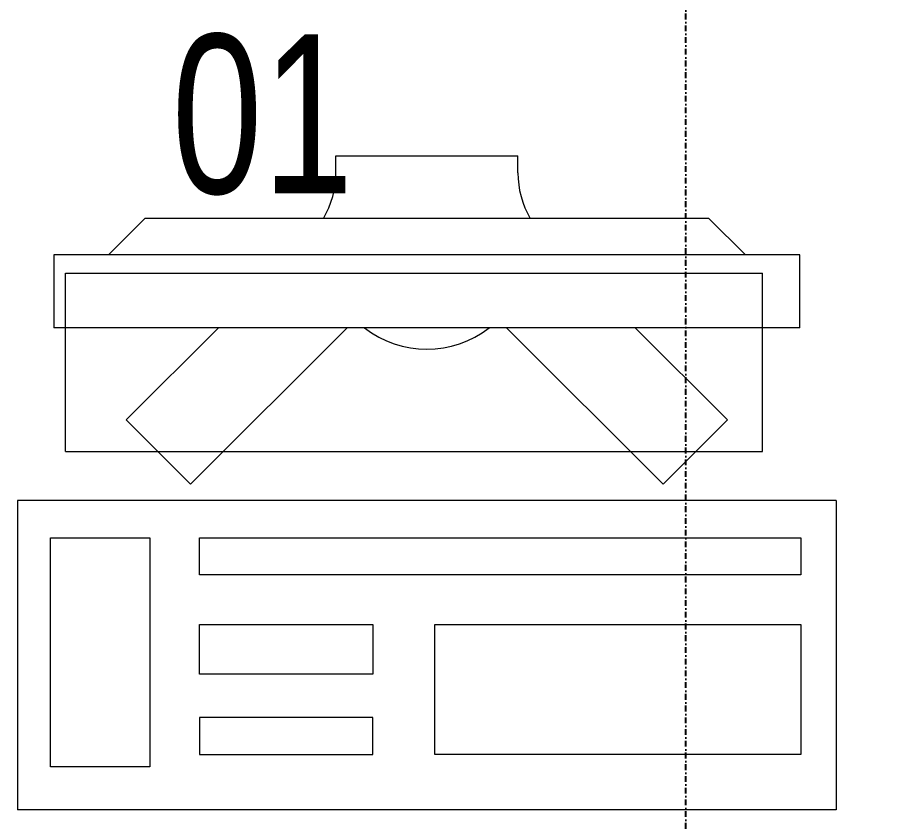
# Model space of a CAD drawing. Header units: inches. Extents: x -12418 to 57169, y -29325 to 19878.
# Drawn here: x 47774.1 to 48253.4, y -6016.6 to -5573.8 of the extents above; entities that cross this region are included whole.
import ezdxf

# ---------------------------------------------------------------- set-up
doc = ezdxf.new("R2010")
doc.units = ezdxf.units.IN
doc.header["$LTSCALE"] = 25
doc.header["$MEASUREMENT"] = 0
doc.linetypes.add('DASHDOT', pattern=[25.4, 12.7, -6.35, 0, -6.35])
for name, color, linetype, lineweight in [('00-Ground Floor$0$72_EGR_EQP_TAG', 142, 'Continuous', 5), ('00-Ground Floor$0$LOADING', 253, 'Continuous', 5), ('E-LITE-CLNG-CNDT', 6, 'DASHDOT', 35), ('T-DATA-CLNG-COND', 51, 'DASHDOT', 25)]:
    doc.layers.add(name, color=color, linetype=linetype, lineweight=lineweight)
doc.styles.add('00-Ground Floor$0$X3G_ENTITY_257CFD', font='swisscl.ttf', dxfattribs={"height": 200})

# ---------------------------------------------------------------- blocks, each defined once
blk = doc.blocks.new('00-Ground Floor$0$ITCWLS1-P')
at = {"layer": '00-Ground Floor$0$LOADING'}
for p, q in [((-0.1699999999364366, 0.4500000000224986), (-0.1699999999982538, 2.177102942368947e-11)), ((-0.1699999999400745, 0.4500000000224986), (5.8179239204037e-11, 0.4500000000006708)), ((5.8179239204037e-11, 0.4500000000006708), (0, -5.684341886080801e-14)), ((-0.265089450882698, 0.4300000000221189, 5.314275900412946e-09), (-0.3050894508817521, 0.4300000000222326, 5.3202569008301e-09)), ((-0.3050894508817521, 0.4300000000222326, 5.3202569008301e-09), (-0.3050894508804873, 0.02000000002220759, 5.343067100739562e-09)), ((-0.265089450882698, 0.4300000000221189, 5.314275900412946e-09), (-0.2650894508814332, 0.0200000000220939, 5.33708610118977e-09)), ((-0.1495693687724042, 0.4304734261704652), (-0.1291389324400143, 0.4304734261667704)), ((-0.1291389324400143, 0.4304734261667704), (-0.1291389324433112, 0.4089273506178301)), ((-0.1969999999456604, 0.4093850739918139), (-0.2949999999728163, 0.409385074006309)), ((-0.2949999999692636, 0.0263850739974032), (-0.2949999999146087, 0.409385074006309)), ((-0.1969999999965069, 0.0263850739865461), (-0.1969999999456604, 0.4093850739918139)), ((-0.3250894508822739, 0.3800000000193791, 5.32572680053689e-09), (-0.3050894508818089, 0.4000000000197019, 5.321744499936498e-09)), ((-0.3250894508822739, 0.3800000000193791, 5.32572680053689e-09), (-0.325089450880796, 0.07000000002517481, 5.343578302063889e-09)), ((-0.3503228691952387, 0.2750000000220325), (-0.3596121910766215, 0.2750000000220325)), ((-0.3596121910766215, 0.1750000000220666), (-0.3596121910766215, 0.2750000000220325)), ((-0.3503228691952245, 0.1750000000220666), (-0.3596121910766215, 0.1750000000220666)), ((-0.325089450880796, 0.07000000002517481, 5.343578302063889e-09), (-0.3050894508804731, 0.05000000002468141, 5.341579500765803e-09)), ((-0.1969999999965069, 0.0263850739865461), (-0.2949999999728163, 0.0263850739974032)), ((-0.3050894508804873, 0.02000000002220759, 5.343067100739562e-09), (-0.2650894508814332, 0.0200000000220939, 5.33708610118977e-09)), ((-0.1699999999982538, 2.177102942368947e-11), (0, -5.684341886080801e-14))]:
    blk.add_line(p, q, dxfattribs=at)
at = {"layer": '00-Ground Floor$0$LOADING', "extrusion": (2.482808999990439e-10, 3.184079999999999e-10, -1)}
for p, q in [((-0.2650894508823001, 0.3395227402161254), (-0.2144258003355617, 0.3901863907624943)), ((-0.1790704612764102, 0.3548310517031723), (-0.2144258003355617, 0.3901863907624943)), ((-0.2650894508822148, 0.2688120620978225), (-0.1790704612764102, 0.3548310517031723))]:
    blk.add_line(p, q, dxfattribs=at)
at = {"layer": '00-Ground Floor$0$LOADING', "extrusion": (2.482808999990439e-10, -3.184080000000002e-10, -1)}
for p, q in [((-0.265089450881959, 0.1811879379461629), (-0.1790704612764387, 0.09516894834109735)), ((-0.2650894508817601, 0.110477259827519), (-0.2144258003355617, 0.05981360928160484)), ((-0.1790704612764387, 0.09516894834109735), (-0.2144258003355617, 0.05981360928160484))]:
    blk.add_line(p, q, dxfattribs=at)
at = {"layer": '00-Ground Floor$0$LOADING'}
for points in [[(-0.1291389324433112, 0.4089273506178301), (-0.1291389324869954, 0.09995759135557591), (-0.1495693688193853, 0.0999575913592139), (-0.1495693687722905, 0.4304734261704652)], [(-0.149568471824324, 0.0999575913592139), (-0.1495690132306038, 0.09995768589050158), (-0.1495695460430682, 0.09995784057798573), (-0.1495700616679869, 0.0999580554217232), (-0.1495705601055022, 0.09995831323413995), (-0.1495710241680115, 0.0999586226091651), (-0.1495714452618131, 0.09995897495298323), (-0.1495718147930063, 0.09995936167166519), (-0.1495721327618185, 0.09995977417167978), (-0.1495724507305738, 0.09996034135917853), (-0.1495726999493172, 0.09996092573419446), (-0.1495728718243754, 0.09996152729667074), (-0.1495729663555494, 0.09996212885920386), (-0.1495729921367399, 0.09996274760925417), (-0.1495729405743305, 0.09996335776543219), (-0.1495728202617954, 0.09996397651542566), (-0.1495726226055183, 0.09996458667166053), (-0.1495723390117689, 0.09996511948423858), (-0.1495720382305308, 0.09996560073420824), (-0.1495716858868263, 0.09996603042168317), (-0.1495713077617609, 0.0999663999529048), (-0.1495708780743144, 0.09996673510914889), (-0.1495703968242879, 0.09996703589047229), (-0.1495698640117951, 0.09996728510918729), (-0.1495692882305946, 0.09996750854668335), (-0.1495686866679762, 0.09996762026548822), (-0.1495680679180111, 0.09996765464046575), (-0.1495674319805573, 0.09996762026548822), (-0.1495667960429898, 0.09996750854668335), (-0.1495661772930532, 0.09996732807798026), (-0.1495655843242218, 0.09996707026550666), (-0.1495650343242687, 0.09996674370296432), (-0.1495645444805405, 0.09996633120294973), (-0.149564123386881, 0.0999659187028783), (-0.1495637624492474, 0.0999654202654483), (-0.1495634530742791, 0.0999648702654099), (-0.1495632124492658, 0.09996427729669222), (-0.1495630319805059, 0.09996365854669875), (-0.1495629288555165, 0.09996303120288985), (-0.1495629030742975, 0.09996240385925148), (-0.1495629632305508, 0.09996180229671836), (-0.149563074949242, 0.09996130385917468), (-0.1495632382304564, 0.09996082260920502), (-0.1495634530742791, 0.09996035854669572), (-0.1495637022930794, 0.0999599116717036), (-0.1495639858868287, 0.0999595077654476), (-0.1495643038555272, 0.09995912964046738), (-0.1495646476055015, 0.09995880307798188), (-0.1495650171368368, 0.09995851089041707), (-0.1495654124492773, 0.09995826167170208), (-0.1495658335431074, 0.09995804682796461), (-0.1495667015118443, 0.09995775464045664), (-0.1495675952618285, 0.09995760854667424), (-0.149568471824324, 0.0999575913592139)], [(-0.1495726226055183, 0.0999608827654015), (-0.1495727429180533, 0.09996131245293327), (-0.1495728374493126, 0.09996174214046505), (-0.1495728976055943, 0.09996217182793998), (-0.1495729147929694, 0.09996260151547176), (-0.1495728976055943, 0.09996303120288985), (-0.1495728374493126, 0.09996346089042163), (-0.1495727343243232, 0.09996389057795341), (-0.1495725882305123, 0.09996432026542834), (-0.1495633327618862, 0.09996436323416447), (-0.1495630921368729, 0.0999635038592146), (-0.1495630061992586, 0.09996263589039245), (-0.1495630233867757, 0.09996220620297436), (-0.1495630921368729, 0.09996176792174083), (-0.1495631866680469, 0.09996132964045046), (-0.1495633327618862, 0.0999608827654015), (-0.1495726226055183, 0.0999608827654015)], [(-0.149568471824324, 0.09995767729668614), (-0.1495701905741953, 0.09995820151544876), (-0.1495701991680107, 0.09995830464049504), (-0.1495701304180557, 0.0999583905779673), (-0.1495702335430167, 0.0999584507342206), (-0.1495703882305577, 0.09995844214046201), (-0.1495705515118289, 0.09995844214046201), (-0.14957066323052, 0.09995851089041707), (-0.1495703452618216, 0.09995850229671532), (-0.1495701819805788, 0.09995851089041707), (-0.1495700444805834, 0.09995857104669881), (-0.1495701304180557, 0.09995873432791313), (-0.1495702679179658, 0.09995883745295941), (-0.149570594480565, 0.09995892339048851), (-0.1495709640117866, 0.09995894917170745), (-0.1495711358868164, 0.09995896635916779), (-0.1495712991679738, 0.09995900073420216), (-0.1495707233867734, 0.09995900073420216), (-0.1495707233867734, 0.09995908667167441), (-0.1495709468243831, 0.09995925854667576), (-0.149571196042956, 0.09995937026548063), (-0.1495717632305684, 0.09995945620295288), (-0.149571660105579, 0.09995949057798725), (-0.1495715397929871, 0.09995948198417182), (-0.1495714280742959, 0.09995949057798725), (-0.1495713335429798, 0.09995953354672338), (-0.1495714366679692, 0.09995988589048466), (-0.1495717460429375, 0.0999599116717036), (-0.1495720726055367, 0.09995992026546219), (-0.1495719608867319, 0.09995996323419831), (-0.1495718319805235, 0.09995996323419831), (-0.149571556980618, 0.09995996323419831), (-0.1495715913555102, 0.09996010073416528), (-0.1495716772929825, 0.09996020385921156), (-0.1495719265118396, 0.09996039292167325), (-0.149572381980505, 0.09996039292167325), (-0.1495723218243938, 0.0999604530779834), (-0.1495722358868079, 0.09996046167162831), (-0.1495720468243178, 0.0999604530779834), (-0.1495720210430136, 0.09996052182793846), (-0.1495720468243178, 0.09996059057795037), (-0.1495720811993806, 0.09996066792166403), (-0.1495720726055367, 0.09996074526543453), (-0.149568574949285, 0.09996074526543453), (-0.1495685491680376, 0.09996069370299665), (-0.1495685835429867, 0.09996064214044509), (-0.1495686007306176, 0.09996058198419178), (-0.1495685491680376, 0.09996051323417987), (-0.1495636249492236, 0.09996051323417987), (-0.149563539011865, 0.09996071948421559), (-0.1495633929179974, 0.09996071948421559), (-0.1495637882304379, 0.09995994604668113), (-0.1495685147930317, 0.09995986010920888), (-0.1495684632305938, 0.0999597569841626), (-0.1495683858867949, 0.09995967964044894), (-0.1495682827618054, 0.09995961089049388), (-0.1495682054180634, 0.09995951635920619), (-0.1495654038554903, 0.09995949057798725), (-0.1495641577617732, 0.09995945620295288), (-0.1495658507305677, 0.0999594304216771), (-0.149565902293034, 0.09995939604669957), (-0.149565902293034, 0.09995932729663082), (-0.149565902293034, 0.099959249952974), (-0.14956593666804, 0.09995916401544491), (-0.1495658077618316, 0.09995906089045548), (-0.1495656616680208, 0.09995900932796076), (-0.1495654983867496, 0.09995899214044357), (-0.1495653351055353, 0.09995899214044357), (-0.1495649827618308, 0.09995902651547794), (-0.1495646476055015, 0.09995900073420216), (-0.149564879636813, 0.0999589405780057), (-0.1495651632304771, 0.0999589405780057), (-0.1495654382304963, 0.0999589405780057), (-0.1495656874492397, 0.09995888042166712), (-0.1495656530742906, 0.09995870854663735), (-0.1495656272930717, 0.09995851089041707), (-0.14956525776185, 0.09995851089041707), (-0.1495653608868395, 0.0999584507342206), (-0.1495654983867496, 0.0999584507342206), (-0.1495656530742906, 0.0999584507342206), (-0.1495657905742007, 0.0999583905779673), (-0.1495658077618316, 0.0999582960466796), (-0.1495657476056351, 0.09995820151544876), (-0.1495660483868733, 0.0999580554217232), (-0.1495663663555717, 0.09995793510921658), (-0.1495670280742445, 0.09995777182797383), (-0.1495676897930025, 0.09995768589050158), (-0.1495683515117889, 0.09995767729668614), (-0.149568471824324, 0.09995767729668614)], [(-0.1495706202617839, 0.09996450073424512), (-0.149570594480565, 0.0999646210466949), (-0.1495705772930478, 0.09996474995296012), (-0.1495723561992861, 0.09996479292175309), (-0.1495706202617839, 0.09996481010921343), (-0.1495705171367661, 0.09996490464044427), (-0.1495704913555471, 0.09996499057797337), (-0.1495705171367661, 0.09996507651544562), (-0.149570637449159, 0.09996507651544562), (-0.1495705601055022, 0.09996517964037821), (-0.1495706116679401, 0.0999652655779073), (-0.1495707233867734, 0.09996527417172274), (-0.1495709897930055, 0.0999652655779073), (-0.1495710585429606, 0.09996517964037821), (-0.1495711530743336, 0.09996511089042315), (-0.1495713593243408, 0.09996495620288215), (-0.1495713679180284, 0.09996503354670949), (-0.1495713249492781, 0.0999650937029628), (-0.1495712819805419, 0.09996515385915927), (-0.1495712733867549, 0.09996523979668837), (-0.1495720726055367, 0.0999652655779073), (-0.1495718921368052, 0.09996529135923993), (-0.1495716944805281, 0.09996529135923993), (-0.1495712991679738, 0.09996529995294168), (-0.1495711702617655, 0.09996548042170161), (-0.1495710499493725, 0.09996570385919767), (-0.1495711874493963, 0.09996575542169239), (-0.1495713679180426, 0.09996575542169239), (-0.1495717632305684, 0.09996575542169239), (-0.1495700444805834, 0.09996603901544177), (-0.1495700788555894, 0.09996596167172811), (-0.1495700874491774, 0.09996584995292324), (-0.1495699929180034, 0.0999658241717043), (-0.1495698640117951, 0.09996584995292324), (-0.149569786668053, 0.09996602182792458), (-0.1495697522929902, 0.09996613354672945), (-0.149569760886834, 0.09996624526542064), (-0.1495712991679738, 0.09996624526542064), (-0.1495698983867442, 0.09996627964045501), (-0.149569760886834, 0.09996642573418058), (-0.1495698124492719, 0.09996655464044579), (-0.1495698382305761, 0.09996662339040085), (-0.1495698382305761, 0.0999667093278731), (-0.1495707233867734, 0.09996673510914889), (-0.1495704655742429, 0.09996678667170045), (-0.1495701905741669, 0.09996678667170045), (-0.1495696147929948, 0.0999667952654022), (-0.1495695546368268, 0.09996688120287445), (-0.1495696147929948, 0.09996699292167932), (-0.1495697093242541, 0.09996701870301195), (-0.1495698382305761, 0.09996701870301195), (-0.149569760886834, 0.09996725073420976), (-0.1495687038556071, 0.09996750854668335), (-0.1495681624492136, 0.09996757729669525), (-0.149567612449232, 0.0999675687029935), (-0.1495674663555917, 0.09996748276546441), (-0.1495672944805335, 0.09996745698418863), (-0.149567122605589, 0.0999674226092111), (-0.1495670022929971, 0.09996728510918729), (-0.1495661429180473, 0.09996722495299082), (-0.1495669765117782, 0.09996716479668066), (-0.1495668046368337, 0.09996699292167932), (-0.1495666069805566, 0.09996687260922954), (-0.1495663921368475, 0.09996680385921763), (-0.149566160105536, 0.09996676948421168), (-0.149565197605483, 0.09996673510914889), (-0.1495662632305255, 0.09996673510914889), (-0.1495662202617893, 0.0999666147966991), (-0.1495662890117444, 0.09996658901542332), (-0.1495663319805942, 0.09996653745287176), (-0.1495664265117966, 0.09996642573418058), (-0.1495666069805566, 0.0999664687029167), (-0.149566658542966, 0.0999666147966991), (-0.1495667960429898, 0.09996673510914889), (-0.1495668905743059, 0.09996667495295242), (-0.149566864793087, 0.09996656323420439), (-0.1495668046368337, 0.09996646010921495), (-0.1495667015118158, 0.09996637417171428), (-0.1495665726056075, 0.0999663054217308), (-0.1495651374492581, 0.09996627964045501), (-0.1495646476055015, 0.09996627964045501), (-0.1495664007305493, 0.09996609917169508), (-0.1495664265117966, 0.09996602182792458), (-0.1495663749492167, 0.09996591010923339), (-0.1495662632305255, 0.0999658155779457), (-0.1495641577617732, 0.09996575542169239), (-0.1495661772930532, 0.09996575542169239), (-0.1495662804180711, 0.09996559214044964), (-0.1495663835430605, 0.09996560932790999), (-0.1495665124492405, 0.09996565229670296), (-0.1495665124492405, 0.09996572964041661), (-0.1495668046368337, 0.09996575542169239), (-0.149567122605589, 0.09996575542169239), (-0.1495671999492743, 0.09996568667173733), (-0.1495672858868602, 0.09996553198419633), (-0.1495671999492743, 0.09996536010919499), (-0.1495638483868191, 0.09996529995294168), (-0.1495664007305493, 0.09996522260922802), (-0.1495662632305255, 0.09996507651544562), (-0.1495663233868072, 0.0999648702654099), (-0.149563539011865, 0.09996481010921343), (-0.1495662804180711, 0.09996473276538609), (-0.1495663491680119, 0.0999646296404535), (-0.1495663663555433, 0.09996450073424512), (-0.1495665468242748, 0.09996450073424512), (-0.1495665897930252, 0.09996461245293631), (-0.1495666327617755, 0.09996474995296012), (-0.149566959324261, 0.0999647757342359), (-0.1495673202617525, 0.09996479292175309), (-0.1495673460429714, 0.09996450073424512), (-0.1495706202617839, 0.09996450073424512)], [(-0.1495707835429982, 0.09996536010919499), (-0.1495707749492112, 0.09996538589047077), (-0.1495707663556232, 0.09996540307793111), (-0.1495707147930432, 0.0999654288592069), (-0.14957066323052, 0.09996544604672408), (-0.1495706202617839, 0.09996547182794302), (-0.149570594480565, 0.09996544604672408), (-0.1495705772930478, 0.0999654202654483), (-0.1495705858867211, 0.09996538589047077), (-0.1495706030742383, 0.09996536010919499), (-0.1495706288555709, 0.09996534292173465), (-0.1495706546367899, 0.09996533432791921), (-0.1495706890118242, 0.09996533432791921), (-0.1495707233867734, 0.09996536010919499), (-0.1495707835429982, 0.09996536010919499)], [(-0.149570439793024, 0.09996536010919499), (-0.1495704054179754, 0.09996553198419633), (-0.1495703796367707, 0.09996562651542718), (-0.1495703280741907, 0.09996570385919767), (-0.1495700444805834, 0.09996570385919767), (-0.1495700444805834, 0.09996550620292055), (-0.1495701476055444, 0.09996551479673599), (-0.1495702249492297, 0.09996544604672408), (-0.1495703108868156, 0.09996536870295358), (-0.149570439793024, 0.09996536010919499)], [(-0.1495698983867442, 0.0999648702654099), (-0.1495698811991986, 0.09996500776543371), (-0.1495698038555702, 0.09996516245291787), (-0.1495696749492481, 0.09996521401541258), (-0.1495695202618208, 0.09996521401541258), (-0.1495691851056336, 0.09996522260922802), (-0.149569477292971, 0.09996498198421477), (-0.1495696577618162, 0.09996488745292709), (-0.1495698640117951, 0.0999648702654099), (-0.1495698983867442, 0.0999648702654099)], [(-0.1495697179179842, 0.09996536010919499), (-0.1495696663555179, 0.09996549760919038), (-0.1495695804180457, 0.09996565229670296), (-0.1495693397930324, 0.09996569526543908), (-0.149569090574218, 0.09996569526543908), (-0.149568574949285, 0.09996570385919767), (-0.1495685577617678, 0.09996560932790999), (-0.1495686007306176, 0.09996551479673599), (-0.1495687554180449, 0.09996536010919499), (-0.1495697179179842, 0.09996536010919499)], [(-0.1495692108868525, 0.09996633120294973), (-0.1495691851056336, 0.09996637417171428), (-0.1495691163555364, 0.09996638276544445), (-0.1495690476055813, 0.0999663999529048), (-0.1495690046367315, 0.0999664687029167), (-0.1495691507305992, 0.09996651167165282), (-0.1495692968241826, 0.09996648589040547), (-0.1495694429180219, 0.09996645151545636), (-0.1495696147929948, 0.09996645151545636), (-0.1495696405741853, 0.0999666147966991), (-0.1495694686992408, 0.09996665776543523), (-0.1495692710429637, 0.09996664057791804), (-0.1495688585430059, 0.0999666147966991), (-0.1495687983867811, 0.09996651167165282), (-0.149568574949285, 0.09996647729673214), (-0.1495684460430766, 0.09996645151545636), (-0.1495683257305416, 0.09996636557792726), (-0.1495692108868525, 0.09996633120294973)], [(-0.1495694171368029, 0.09996586714044042), (-0.1495693226055437, 0.09996597885921688), (-0.1495692280742276, 0.09996618510922417), (-0.1495684288555594, 0.09996618510922417), (-0.1495684116680138, 0.09996605620295895), (-0.1495684890118127, 0.09996590151541795), (-0.1495683429179735, 0.09996587573419902), (-0.1495684116680138, 0.09996585854673867), (-0.1495689186992593, 0.09996584995292324), (-0.1495694171368029, 0.09996586714044042)], [(-0.1495687554180449, 0.0999648702654099), (-0.1495686952617632, 0.09996507651544562), (-0.1495685405742506, 0.0999650937029628), (-0.1495683686992777, 0.0999651022967214), (-0.1495683515117605, 0.09996489604674252), (-0.1495685405742506, 0.0999648702654099), (-0.1495687554180449, 0.0999648702654099)], [(-0.1495685147930317, 0.09996000620299128), (-0.1495684890118127, 0.09996034995293712), (-0.1495637624492474, 0.09996037573415606), (-0.1495637624492474, 0.09996028979662697), (-0.1495637968242818, 0.09996019526545297), (-0.1495638741680239, 0.09996000620299128), (-0.1495685147930317, 0.09996000620299128)], [(-0.1495676897929741, 0.09995922417169822), (-0.1495678530742452, 0.0999592757341361), (-0.1495679476056182, 0.09995930151541188), (-0.1495680421367922, 0.09995934448420485), (-0.14956777573056, 0.09995939604669957), (-0.1495674749491798, 0.09995939604669957), (-0.1495668561992431, 0.09995939604669957), (-0.1495669163556101, 0.09995931010917047), (-0.1495670968242564, 0.09995926714049119), (-0.1495672858868602, 0.09995925854667576), (-0.1495674921368106, 0.09995925854667576), (-0.1495676897929741, 0.09995922417169822)], [(-0.149567612449232, 0.09996609917169508), (-0.149567715574193, 0.09996618510922417), (-0.1495676811993008, 0.09996618510922417), (-0.1495676296368629, 0.09996618510922417), (-0.1495676038556155, 0.09996618510922417), (-0.1495675780742829, 0.09996616792170698), (-0.1495675694806096, 0.09996614214037436), (-0.1495675694806096, 0.09996609917169508), (-0.149567612449232, 0.09996609917169508)], [(-0.1495673460429714, 0.0999648702654099), (-0.1495672515117974, 0.09996500776543371), (-0.1495671827618423, 0.09996517964037821), (-0.1495669765117782, 0.09996520542171083), (-0.1495667530742537, 0.09996522260922802), (-0.1495667530742537, 0.0999648702654099), (-0.1495673202617525, 0.0999648702654099), (-0.1495673460429714, 0.0999648702654099)]]:
    blk.add_lwpolyline(points, dxfattribs=at)
for points in [[(-0.1018984156073657, 0.4304734261639851), (-0.03039169360621941, 0.430473426156766), (-0.03039169363538008, 0.2294380549173525), (-0.1018984156364695, 0.2294380549245716)], [(-0.1018984156401075, 0.1953641349062991), (-0.07465770397172378, 0.195364134902718), (-0.07465770398562199, 0.09995759134710624), (-0.1018984156540057, 0.09995759135063054)], [(-0.0303916936390749, 0.19536413489908), (-0.05082212997157853, 0.19536413489908), (-0.05082212998445357, 0.09995759134392301), (-0.03039169365186467, 0.09995759134386617)], [(-0.149569440002665, 0.09996346430301628), (-0.149569438420798, 0.0999634824943314), (-0.1495694336751683, 0.09996349989472719), (-0.1495694257660034, 0.09996351650414681), (-0.1495694146930191, 0.09996353074080844), (-0.1495694012472768, 0.0999635433956314), (-0.1495693854287623, 0.09996355288672021), (-0.1495693688193569, 0.09996355921407485), (-0.1495693506279565, 0.09996356633240566), (-0.1495693340185653, 0.09996357582355131), (-0.1495693197819037, 0.09996358847837428), (-0.1495693079179858, 0.09996360350595523), (-0.1495692984269681, 0.0999636201154317), (-0.1495692920994713, 0.09996363830668997), (-0.149569288935794, 0.09996365728892442), (-0.1495692897267418, 0.09996367627110203), (-0.1495692936813384, 0.09996369525333648), (-0.1495693007996977, 0.09996371265373227), (-0.1495693102908433, 0.09996372926309505), (-0.1495693229455526, 0.09996374349981352), (-0.1495693379732472, 0.099963755363774), (-0.1495693553736004, 0.09996376406388663), (-0.1495693735648445, 0.09996377039135496), (-0.1495693925470505, 0.09996377276411295), (-0.1495698908304064, 0.09996377276411295), (-0.1495699074398544, 0.09996377197319362), (-0.1495699232583547, 0.09996376801859697), (-0.1495699382859073, 0.09996376090026615), (-0.149569951731678, 0.09996375219998299), (-0.1495699643864725, 0.09996374112705553), (-0.1495699738776466, 0.09996372768131323), (-0.1495699817868399, 0.09996371265373227), (-0.1495699865323559, 0.09996369683517514), (-0.1495699881143082, 0.09996368022575552), (-0.1495699873233605, 0.09996366361633591), (-0.1495699841595695, 0.09996364779777878), (-0.1495699778322432, 0.09996363277019782), (-0.1495699691320169, 0.09996361853353619), (-0.1495699580590042, 0.0999636066696894), (-0.1495699446132903, 0.09996359638762442), (-0.1495699303766287, 0.09996358847837428), (-0.1495699145581284, 0.09996358294188212), (-0.1495698916213541, 0.09996357661449906), (-0.1495698702663049, 0.09996356791430117), (-0.1495698497022602, 0.09996355525953504), (-0.1495698315108029, 0.09996354102287341), (-0.1495698149013549, 0.09996352441334011), (-0.1495698006646933, 0.0999635054311625), (-0.1495697895917374, 0.09996348486708939), (-0.1495697808916105, 0.0999634635121538), (-0.149569774564128, 0.099963440575209), (-0.1495697721913842, 0.09996341684745857), (-0.1495697247358692, 0.09996244400861087), (-0.1495697207812725, 0.09996237915277106), (-0.1495697191994338, 0.09996231350589824), (-0.1495697207812725, 0.09996224865000158), (-0.1495697247358692, 0.09996218300307191), (-0.1495697286904658, 0.09996214029314388), (-0.1495697365998012, 0.09996209837402148), (-0.1495697468817525, 0.09996205645495593), (-0.1495697595365755, 0.09996201532686655), (-0.1495697753550758, 0.09996197498963966), (-0.1495697935464193, 0.09996193623425143), (-0.1495698149013549, 0.09996189826989621), (-0.1495698378383565, 0.09996186188720912), (-0.1495698639389218, 0.09996182787745056), (-0.1495698916213541, 0.09996179465849764), (-0.149569922467407, 0.09996176381247324), (-0.1495699541044075, 0.09996173533914998), (-0.1495699881143082, 0.09996170923858472), (-0.1495700237059054, 0.09996168471985811), (-0.1495700616703459, 0.09996166336486567), (-0.1495700996347296, 0.09996164438268806), (-0.149570139971928, 0.0999616277732116), (-0.1495701803091549, 0.09996161353654998), (-0.1495702222282205, 0.09996160246362251), (-0.1495702641473144, 0.09996159455437237), (-0.1495703076481902, 0.09996158901788021), (-0.1495703503582035, 0.09996158664506538), (-0.1495703930681884, 0.09996158664506538), (-0.1495704365690642, 0.09996159059966203), (-0.1495704856066595, 0.09996159850896902), (-0.1495705338530797, 0.09996160958195333), (-0.1495705813086943, 0.09996162381861495), (-0.1495706279732474, 0.0999616412189539), (-0.1495706738469096, 0.09996166178302701), (-0.1495707062748295, 0.09996167839244663), (-0.1495707363301335, 0.09996169816560041), (-0.1495707655943477, 0.09996172031156902), (-0.1495707924858323, 0.09996174483023879), (-0.1495708162135543, 0.09996177172172338), (-0.1495708383594945, 0.09996180098596597), (-0.1495708573416721, 0.09996183183204721), (-0.1495708739510917, 0.09996186505094329), (-0.149570887396834, 0.09996189906081554), (-0.1495709063791537, 0.0999619599620587), (-0.1495709229885449, 0.09996202165427803), (-0.1495709364343156, 0.09996208492833603), (-0.1495709475072715, 0.09996214820233718), (-0.1495709554164932, 0.09996221147645201), (-0.1495709609529285, 0.09996227554148618), (-0.1495709625348809, 0.0999623396064635), (-0.1495709617439331, 0.09996240367144082), (-0.1495709585801421, 0.09996246773641815), (-0.149570887396834, 0.099963440575209), (-0.149570882651318, 0.09996346034836279), (-0.1495708755329304, 0.09996347853967791), (-0.1495708660418984, 0.09996349594001686), (-0.1495708541779948, 0.09996351175857399), (-0.1495708399413331, 0.09996352599523561), (-0.1495708241228328, 0.09996353785911083), (-0.1495708067224939, 0.09996354814120423), (-0.149570787740231, 0.09996355525953504), (-0.1495707687580534, 0.09996355921407485), (-0.1495707521486338, 0.09996356712338184), (-0.1495707379119438, 0.09996357661449906), (-0.1495707244662299, 0.09996358847837428), (-0.1495707141841507, 0.0999636027150359), (-0.1495707054839244, 0.09996361774261686), (-0.1495706991565555, 0.09996363435209332), (-0.1495706959929066, 0.09996365175243227), (-0.1495706959929066, 0.09996366994374739), (-0.1495706983656362, 0.09996368734408634), (-0.1495707031111806, 0.09996370395350596), (-0.1495707110204592, 0.09996371977206309), (-0.1495707213025241, 0.09996373400872471), (-0.1495707339572334, 0.09996374666349084), (-0.149570748193895, 0.09996375694555582), (-0.149570764012509, 0.09996376564578213), (-0.1495707806219571, 0.09996377039135496), (-0.1495707980222676, 0.09996377355503228), (-0.1495708162135543, 0.09996377276411295), (-0.1495715517745566, 0.09996377276411295), (-0.1495715707568195, 0.09996377039135496), (-0.1495715889481062, 0.0999637648548628), (-0.1495716055574974, 0.09996375694555582), (-0.1495716213760119, 0.09996374587262835), (-0.1495716348217684, 0.09996373321780538), (-0.1495716466856436, 0.09996371819016758), (-0.1495716553858699, 0.09996370158074797), (-0.149571661713253, 0.09996368338948969), (-0.1495716648769303, 0.09996366440725524), (-0.1495716656678212, 0.09996364542502079), (-0.1495716632950916, 0.09996362644278634), (-0.1495716577586563, 0.09996360825152806), (-0.14957164905843, 0.09996359164210844), (-0.149571638776365, 0.09996357582355131), (-0.149571625330708, 0.09996356237786586), (-0.1495716103030418, 0.09996355051396222), (-0.1495715929027028, 0.0999635418137359), (-0.1495715755023355, 0.09996353548638126), (-0.1495715588929443, 0.09996352757707427), (-0.149571543074444, 0.0999635172950093), (-0.149571530419621, 0.09996350384932384), (-0.1495715193466083, 0.09996348882168604), (-0.149571510646382, 0.09996347221232327), (-0.1495715059008944, 0.09996345402100815), (-0.149571503528108, 0.09996343582963618), (-0.1495715043190557, 0.09996341684745857), (-0.1495715517745566, 0.09996244400861087), (-0.1495715573111056, 0.0999623759890369), (-0.1495715588929443, 0.0999623071785436), (-0.1495715581019965, 0.09996223836799345), (-0.1495715533563668, 0.09996216955738646), (-0.1495715462380929, 0.09996210074683631), (-0.1495715351651086, 0.09996203272726234), (-0.1495715209284469, 0.09996196549855085), (-0.1495715043190557, 0.09996189906081554), (-0.1495714892914464, 0.09996185555985448), (-0.1495714718911074, 0.09996181364078893), (-0.1495714521178968, 0.09996177330356204), (-0.1495714291811225, 0.09996173375725448), (-0.149571403871505, 0.09996169658376175), (-0.1495713761890727, 0.09996166020118835), (-0.1495713461339108, 0.09996162698229227), (-0.1495713137059056, 0.09996159455437237), (-0.1495712796961186, 0.0999615652900161), (-0.1495712433135168, 0.09996153760761217), (-0.1495712053491332, 0.09996151308888557), (-0.1495711658028256, 0.09996149094303064), (-0.1495711246747078, 0.09996147196079619), (-0.1495710503275802, 0.09996144190557743), (-0.1495709759805948, 0.09996141580506901), (-0.1495708992607661, 0.09996139286818106), (-0.1495708225409942, 0.09996137309508413), (-0.1495707450302177, 0.099961357276527), (-0.1495706667286356, 0.09996134383084154), (-0.1495705876360205, 0.09996133433975274), (-0.1495705085434054, 0.09996132801234126), (-0.1495704294508187, 0.09996132484866393), (-0.1495703495672558, 0.09996132563952642), (-0.1495702704747828, 0.09996132959417992), (-0.1495702103643168, 0.09996133750343006), (-0.1495701510449408, 0.09996134857641437), (-0.1495700925164556, 0.099961362813076), (-0.1495700347788613, 0.09996138021341494), (-0.1495699778322432, 0.09996139998651188), (-0.1495699216765161, 0.09996142213248049), (-0.1495698671025991, 0.09996144823304576), (-0.1495698196469846, 0.09996147116987686), (-0.1495697737732371, 0.09996149806136145), (-0.1495697294814136, 0.09996152732560404), (-0.1495696875623196, 0.09996155975358079), (-0.1495696480160404, 0.09996159455437237), (-0.1495696100516568, 0.0999616317278651), (-0.1495695752508652, 0.09996167206509199), (-0.1495695428229453, 0.0999617139841007), (-0.1495695135587312, 0.09996175748506175), (-0.1495694874581659, 0.09996180414964329), (-0.1495694621484915, 0.09996185476887831), (-0.1495694407935559, 0.09996190697006568), (-0.1495694210203453, 0.0999619599620587), (-0.149569405201845, 0.09996201374497105), (-0.1495693917561027, 0.09996206831891641), (-0.1495693806832321, 0.09996212447464359), (-0.1495693735648445, 0.0999621798393946), (-0.1495693688193569, 0.09996223678615479), (-0.1495693672375182, 0.09996229294188197), (-0.1495693688193569, 0.0999623490975523)], [(-0.1495665689417365, 0.099963440575209), (-0.1495665673598978, 0.09996345876658097), (-0.1495665626143534, 0.09996347616691992), (-0.1495665547050749, 0.09996349277639638), (-0.1495665436321758, 0.099963507013058), (-0.1495665301864619, 0.09996351966782413), (-0.149566514367848, 0.09996352915896978), (-0.1495664977583999, 0.09996353548638126), (-0.1495664795671416, 0.0999635418137359), (-0.1495664621668027, 0.09996355051396222), (-0.1495664463483024, 0.09996356158688968), (-0.1495664329025885, 0.09996357503263198), (-0.1495664218295758, 0.09996359085113227), (-0.1495664131293495, 0.09996360825152806), (-0.1495664068020233, 0.09996362644278634), (-0.1495664044292653, 0.09996364542502079), (-0.1495664044292653, 0.09996366519811772), (-0.1495664083838619, 0.09996368418040902), (-0.1495664147111881, 0.0999637023716673), (-0.1495664242023622, 0.09996371898114376), (-0.1495664360662374, 0.09996373400872471), (-0.1495664503028991, 0.09996374745446701), (-0.1495664661213993, 0.09996375773653199), (-0.1495664835217383, 0.09996376564578213), (-0.1495665025040296, 0.09996377118221744), (-0.1495665214862356, 0.09996377276411295), (-0.1495672333194022, 0.09996377276411295), (-0.149567249928964, 0.09996377197319362), (-0.1495672657474643, 0.09996376801859697), (-0.1495672807750168, 0.09996376090026615), (-0.1495672942207875, 0.09996375219998299), (-0.1495673068756105, 0.09996374112705553), (-0.149567316366614, 0.09996372768131323), (-0.1495673242759494, 0.09996371265373227), (-0.149567329021437, 0.09996369683517514), (-0.1495673306032756, 0.09996368022575552), (-0.1495673298123847, 0.09996366361633591), (-0.149567326648679, 0.09996364779777878), (-0.1495673203213528, 0.09996363277019782), (-0.1495673116211265, 0.09996361853353619), (-0.1495673005481137, 0.0999636066696894), (-0.1495672871023999, 0.09996359638762442), (-0.1495672728657382, 0.09996358847837428), (-0.1495672570472379, 0.09996358294188212), (-0.149567239646899, 0.09996357819636614), (-0.149567223037451, 0.09996357028705916), (-0.1495672080098984, 0.09996356000505102), (-0.1495671945641277, 0.09996354735022805), (-0.1495671827002525, 0.09996353311356643), (-0.1495671740000262, 0.0999635172950093), (-0.1495671668817522, 0.09996350068564652), (-0.1495671629270134, 0.0999634824943314), (-0.1495671621361225, 0.09996346430301628), (-0.1495671621361225, 0.09996282365312936), (-0.1495682061582784, 0.09996282365312936), (-0.1495682061582784, 0.09996346430301628), (-0.1495682045764397, 0.0999634824943314), (-0.1495682014127624, 0.09996350068564652), (-0.1495681942943747, 0.09996351808598547), (-0.1495681855942479, 0.09996353390448576), (-0.14956817373033, 0.09996354814120423), (-0.1495681602846162, 0.09996356000505102), (-0.1495681452570068, 0.09996357028705916), (-0.1495681286476156, 0.09996357819636614), (-0.1495681112472766, 0.09996358294188212), (-0.1495680954286627, 0.09996358847837428), (-0.1495680804010533, 0.09996359559670509), (-0.1495680669553394, 0.09996360587877007), (-0.1495680558824688, 0.09996361853353619), (-0.1495680463912947, 0.09996363197927849), (-0.1495680400639685, 0.09996364779777878), (-0.1495680361092298, 0.09996366361633591), (-0.1495680353183388, 0.09996368022575552), (-0.1495680376910684, 0.09996369683517514), (-0.1495680424367265, 0.0999637134446516), (-0.1495680503458914, 0.09996372768131323), (-0.1495680598370654, 0.09996374112705553), (-0.1495680724918884, 0.09996375299098759), (-0.1495680867285358, 0.09996376169118548), (-0.1495681017561026, 0.09996376801859697), (-0.1495681183655506, 0.09996377197319362), (-0.1495681349749418, 0.09996377276411295), (-0.1495688705359441, 0.09996377276411295), (-0.1495688863545581, 0.09996377197319362), (-0.1495689021730584, 0.09996376722762079), (-0.1495689172006678, 0.09996376090026615), (-0.1495689306463817, 0.09996375140906366), (-0.1495689425102, 0.0999637403361362), (-0.149568952792265, 0.0999637268903939), (-0.1495689599106527, 0.09996371265373227), (-0.1495689646561402, 0.09996369683517514), (-0.1495689662379789, 0.09996368022575552), (-0.149568965447088, 0.09996366440725524), (-0.1495689622833822, 0.09996364779777878), (-0.1495689559559139, 0.09996363277019782), (-0.1495689472558297, 0.09996361932445552), (-0.1495689369737647, 0.0999636066696894), (-0.149568923527994, 0.09996359638762442), (-0.1495689092913324, 0.09996358847837428), (-0.1495688942637798, 0.09996358294188212), (-0.1495688776543318, 0.09996357503263198), (-0.1495688626267793, 0.09996356395970452), (-0.1495688491810085, 0.09996355130488155), (-0.1495688381080527, 0.09996353627730059), (-0.1495688301988309, 0.09996351966782413), (-0.1495688246622819, 0.09996350147656585), (-0.1495688222895524, 0.09996348328525073), (-0.1495688230804433, 0.09996346430301628), (-0.1495688230804433, 0.09996173296633515), (-0.1495688214986046, 0.0999617139841007), (-0.149568823871391, 0.09996169500192309), (-0.1495688286168786, 0.0999616776015273), (-0.1495688373171049, 0.09996166020118835), (-0.1495688483901176, 0.0999616451736074), (-0.1495688618358315, 0.09996163251872758), (-0.1495688768634409, 0.09996162144585696), (-0.1495688942637798, 0.09996161432752615), (-0.1495689124550381, 0.099961608791034), (-0.149568929064543, 0.09996160009086452), (-0.1495689440921524, 0.09996158901788021), (-0.1495689567468617, 0.09996157557208107), (-0.1495689670289266, 0.09996155975358079), (-0.1495689749382052, 0.099961542353185), (-0.1495689788928019, 0.09996152416192672), (-0.1495689804746405, 0.09996150597055475), (-0.1495689781018825, 0.09996148698837715), (-0.1495689733563665, 0.09996146879711887), (-0.1495689646561402, 0.09996145218767083), (-0.1495689535831559, 0.09996143716006145), (-0.1495689401374136, 0.09996142450523848), (-0.1495689243189418, 0.0999614134322826), (-0.1495689069186028, 0.0999614063139802), (-0.1495688887273161, 0.09996140156840738), (-0.1495688705359441, 0.09996140077748805), (-0.1495681587027775, 0.09996140077748805), (-0.1495681397205715, 0.09996140235932671), (-0.1495681223201188, 0.0999614063139802), (-0.1495681049197799, 0.0999614142231735), (-0.1495680898922274, 0.09996142450523848), (-0.1495680764464566, 0.09996143795103762), (-0.1495680653735008, 0.09996145297856174), (-0.149568057464279, 0.0999614695880382), (-0.14956805192773, 0.09996148698837715), (-0.1495680503458914, 0.09996150597055475), (-0.1495680511368391, 0.09996152416192672), (-0.1495680558824688, 0.099961542353185), (-0.1495680630007143, 0.09996155975358079), (-0.1495680732827793, 0.09996157478116174), (-0.1495680859376307, 0.09996158901788021), (-0.1495681001742923, 0.09996160009086452), (-0.1495681167836835, 0.09996160800005782), (-0.1495681349749418, 0.09996161432752615), (-0.1495681500025512, 0.09996161907304213), (-0.1495681642392128, 0.09996162698229227), (-0.1495681768940074, 0.09996163647343792), (-0.1495681871761008, 0.09996164912820404), (-0.1495681958763271, 0.09996166257394634), (-0.1495682014127624, 0.0999616776015273), (-0.1495682053673306, 0.09996169262910826), (-0.1495682061582784, 0.09996170923858472), (-0.1495682061582784, 0.09996253891983997), (-0.1495671621361225, 0.09996253891983997), (-0.1495671621361225, 0.09996170923858472), (-0.1495671629270134, 0.0999616910472696), (-0.1495671668817522, 0.09996167285601132), (-0.1495671740000262, 0.09996165624653486), (-0.1495671827002525, 0.09996164042803457), (-0.1495671945641277, 0.09996162619137294), (-0.1495672080098984, 0.09996161353654998), (-0.149567223037451, 0.09996160325454184), (-0.149567239646899, 0.0999615953452917), (-0.1495672570472379, 0.09996159059966203), (-0.1495672728657382, 0.09996158506322672), (-0.1495672871023999, 0.09996157715391973), (-0.1495673005481137, 0.09996156766283093), (-0.1495673116211265, 0.09996155500795112), (-0.1495673211122437, 0.09996154077128949), (-0.1495673274395983, 0.09996152574376538), (-0.1495673306032756, 0.09996150913428892), (-0.1495673313942234, 0.0999614925248693), (-0.1495673298123847, 0.09996147670636901), (-0.1495673250668403, 0.0999614600969494), (-0.1495673171575618, 0.09996144586023092), (-0.1495673068756105, 0.09996143241454547), (-0.1495672950116784, 0.09996142134156116), (-0.1495672807750168, 0.09996141185047236), (-0.1495672657474643, 0.09996140552306088), (-0.149567249928964, 0.09996140156840738), (-0.1495672333194022, 0.09996140077748805), (-0.1495665214862356, 0.09996140077748805), (-0.1495665040858682, 0.09996140235932671), (-0.149566488267368, 0.09996140789581887), (-0.1495664732398154, 0.09996141580506901), (-0.1495664597940731, 0.09996142608713399), (-0.1495664487210888, 0.09996143874190011), (-0.1495664392299147, 0.09996145297856174), (-0.1495664329025885, 0.09996146879711887), (-0.1495664297387975, 0.09996148540653849), (-0.1495664289478498, 0.0999615020159581), (-0.1495664313207499, 0.09996151941632547), (-0.1495664360662374, 0.09996153523485418), (-0.1495664439754592, 0.09996155026243514), (-0.149566455048415, 0.09996156370817744), (-0.149566467703238, 0.09996157478116174), (-0.1495664819398996, 0.09996158427230739), (-0.1495664977583999, 0.09996159059966203), (-0.1495665135769002, 0.09996159929988835), (-0.1495665286045096, 0.09996161037287266), (-0.1495665412593326, 0.09996162302769562), (-0.1495665515413975, 0.09996163805527658), (-0.1495665602416238, 0.0999616546646962), (-0.1495665657780592, 0.09996167206509199), (-0.1495665689417365, 0.09996169025635027), (-0.1495665689417365, 0.09996170923858472)], [(-0.1495644524241868, 0.09996370711724012), (-0.149564521234737, 0.09996373321780538), (-0.1495645900452871, 0.09996375615469333), (-0.1495646604376759, 0.09996377592784711), (-0.149564731620984, 0.09996379253720988), (-0.1495648035952115, 0.09996380677387151), (-0.1495648755695527, 0.09996381705593649), (-0.1495649483348132, 0.0999638241742673), (-0.1495650210999884, 0.0999638281289208), (-0.1495650938651352, 0.09996382891984013), (-0.1495651674211729, 0.09996382654708214), (-0.1495652401863481, 0.09996382021964223), (-0.1495652947602366, 0.0999638146831785), (-0.1495653485431774, 0.09996380598300902), (-0.1495654015352272, 0.09996379332818606), (-0.1495654545271776, 0.09996377830054826), (-0.1495655059374883, 0.09996376090026615), (-0.1495655565567802, 0.0999637403361362), (-0.149565606385039, 0.09996371660832892), (-0.1495656538406536, 0.09996368971687275), (-0.1495657005052635, 0.09996366124357792), (-0.149565745587978, 0.0999636296065205), (-0.1495657882979629, 0.09996359559670509), (-0.1495658286351897, 0.09996355921407485), (-0.149565867390578, 0.09996352045874346), (-0.1495659045640139, 0.09996347933065408), (-0.1495659385738861, 0.09996343662061236), (-0.1495659702108867, 0.09996339232873197), (-0.1495659994751577, 0.09996334566415044), (-0.1495660192482262, 0.09996330453600422), (-0.1495660358577879, 0.09996326261693866), (-0.1495660493035018, 0.09996321832511512), (-0.1495660603763724, 0.09996317403329158), (-0.1495660674947601, 0.09996312895037818), (-0.1495660706584374, 0.09996308307671598), (-0.1495660714493852, 0.0999630379939731), (-0.1495660682857078, 0.0999629921203109), (-0.1495660627491588, 0.09996294703751119), (-0.1495660532580985, 0.09996290195476831), (-0.1495660398123846, 0.0999628584538641), (-0.1495660239938843, 0.09996281574382238), (-0.1495660050115646, 0.09996277382475682), (-0.149565983656629, 0.09996273348747309), (-0.1495659583470115, 0.09996269552311787), (-0.1495659306646075, 0.09996265914051605), (-0.1495659006094456, 0.09996262433975289), (-0.1495658681815257, 0.09996259270269547), (-0.1495658333807341, 0.0999625626475904), (-0.1495657922525595, 0.09996252863774657), (-0.1495657487516837, 0.0999624962097414), (-0.1495657044598602, 0.09996246694549882), (-0.1495656577952502, 0.09996244005407107), (-0.1495656095487163, 0.09996241632620695), (-0.1495655605113768, 0.09996239497121451), (-0.1495655098921134, 0.09996237678001307), (-0.1495654584818737, 0.09996236175237527), (-0.1495654062807716, 0.0999623490975523), (-0.1495649317253083, 0.09996227791430101), (-0.1495648945518724, 0.09996227000499402), (-0.1495648589600194, 0.09996225814114723), (-0.1495648233684221, 0.09996224469540493), (-0.1495647901494692, 0.09996222729500914), (-0.1495647577215493, 0.09996220831283154), (-0.1495647268754965, 0.09996218616686292), (-0.1495646976112255, 0.0999621624389988), (-0.1495646707197693, 0.09996213554757105), (-0.1495646517375633, 0.09996211419257861), (-0.1495646351280584, 0.09996209046482818), (-0.1495646216822877, 0.09996206515518224), (-0.1495646106094455, 0.09996203905467382), (-0.1495646019092192, 0.0999620113722699), (-0.1495645963727839, 0.09996198289894664), (-0.1495645932089928, 0.09996195442562339), (-0.1495645939998838, 0.09996192595230013), (-0.1495645971636748, 0.09996189747892004), (-0.1495646027001101, 0.09996186900553994), (-0.1495646121912841, 0.09996184132319286), (-0.1495646240551878, 0.09996181522262759), (-0.1495646382918494, 0.09996179070395783), (-0.1495646549012406, 0.09996176697609371), (-0.1495646738834466, 0.09996174562110127), (-0.1495646952384959, 0.09996172584800433), (-0.1495647181752702, 0.09996170923858472), (-0.149564754557872, 0.09996168551077744), (-0.1495647933132602, 0.0999616657376805), (-0.1495648328594825, 0.09996164754636538), (-0.1495648731968231, 0.09996163251872758), (-0.1495649151158602, 0.09996161986396146), (-0.1495649570349258, 0.09996161037287266), (-0.1495650005358584, 0.09996160404543275), (-0.1495650432458149, 0.09996160009086452), (-0.1495650867467475, 0.09996159929988835), (-0.1495651302476233, 0.09996160088172701), (-0.1495651737486412, 0.09996160641821916), (-0.1495652164586261, 0.09996161432752615), (-0.1495652647050747, 0.09996162460953428), (-0.1495653113696562, 0.09996163726435725), (-0.149565358034323, 0.09996165387372002), (-0.1495654039079852, 0.09996167285601132), (-0.1495654474088894, 0.09996169421100376), (-0.149565490118988, 0.09996171872967352), (-0.1495655312471627, 0.09996174562110127), (-0.1495655707934418, 0.09996177567632003), (-0.1495656079668777, 0.09996180731337745), (-0.1495656435585886, 0.09996184132319286), (-0.1495656767774278, 0.09996187770576626), (-0.1495657076235375, 0.09996191567023516), (-0.1495657360968607, 0.09996195600746205), (-0.1495657621973976, 0.0999619979265276), (-0.1495657859252049, 0.09996204063651248), (-0.1495657938343982, 0.09996205566409344), (-0.1495658049074109, 0.09996206910983574), (-0.1495658183531248, 0.09996208018282005), (-0.1495658333807341, 0.09996208809201335), (-0.1495658555266743, 0.099962097583159), (-0.1495658784634486, 0.09996210391057048), (-0.1495659014003365, 0.0999621070742478), (-0.1495659259190631, 0.09996210786516713), (-0.1495659496467852, 0.0999621054923523), (-0.1495659725836731, 0.09996209995591698), (-0.1495659947296133, 0.09996209204666684), (-0.1495660160845489, 0.09996208097368253), (-0.1495660358577879, 0.09996206752799708), (-0.1495660540490462, 0.09996205250035928), (-0.1495660698675465, 0.099962034309101), (-0.1495660833132604, 0.09996201453594722), (-0.1495660943862731, 0.09996199318095478), (-0.1495661007135993, 0.09996197024412368), (-0.149566104668196, 0.0999619465163164), (-0.149566104668196, 0.0999619219975898), (-0.1495661007135993, 0.09996189826989621), (-0.1495660943862731, 0.09996187533295142), (-0.1495660754039818, 0.09996183262296654), (-0.1495660540490462, 0.09996179149482032), (-0.1495660295303196, 0.0999617519485696), (-0.1495660018478873, 0.09996171477507687), (-0.1495659710018344, 0.09996167997434213), (-0.1495659385738861, 0.09996164675538921), (-0.1495659029821752, 0.09996161670028414), (-0.1495658658087393, 0.09996158901788021), (-0.1495658270533511, 0.09996156449909677), (-0.1495657859252049, 0.09996154314410433), (-0.1495657234420094, 0.09996150992526509), (-0.1495656601680366, 0.09996147987004633), (-0.1495655953120831, 0.09996145297856174), (-0.149565529665324, 0.0999614292508113), (-0.1495654632273897, 0.09996140789581887), (-0.1495653952077589, 0.09996138970456059), (-0.1495653263972088, 0.09996137546789896), (-0.1495652575866586, 0.09996136360399532), (-0.1495651879853028, 0.09996135490382585), (-0.149565117592914, 0.0999613493673337), (-0.149565047991473, 0.09996134778549504), (-0.1495649775990557, 0.09996134857641437), (-0.1495649079976147, 0.09996135332198719), (-0.1495648550054227, 0.09996136044028958), (-0.1495648028043206, 0.09996136993140681), (-0.1495647506032753, 0.0999613833771491), (-0.1495646999839835, 0.09996139919564939), (-0.1495646501556109, 0.09996141738690767), (-0.1495646011182714, 0.09996143874190011), (-0.149564553662799, 0.09996146246970739), (-0.1495645069980753, 0.09996148936119198), (-0.1495644627062518, 0.09996151862543456), (-0.1495644192053476, 0.09996154947151581), (-0.1495643780772014, 0.09996158348133122), (-0.1495643385309222, 0.09996161907304213), (-0.1495643013574863, 0.09996165703745419), (-0.149564265765747, 0.09996169737468108), (-0.1495642333377134, 0.09996173929374663), (-0.1495642024916606, 0.09996178279465084), (-0.1495641740183089, 0.09996182787745056), (-0.149564148708663, 0.09996187533295142), (-0.1495641289354808, 0.09996191725207382), (-0.1495641123260327, 0.0999619599620587), (-0.1495640988803189, 0.09996200504485842), (-0.1495640885983391, 0.09996205012760129), (-0.1495640806890322, 0.09996209521034416), (-0.1495640767344355, 0.09996214187498254), (-0.1495640759435446, 0.09996218774870158), (-0.1495640775253833, 0.09996223441333996), (-0.1495640830618186, 0.099962280287059), (-0.1495640909710971, 0.0999623261607212), (-0.1495641028350008, 0.09996237124352092), (-0.1495641170716624, 0.09996241474442513), (-0.1495641344720013, 0.0999624582452725), (-0.149564155036046, 0.09996249937347557), (-0.149564177972934, 0.09996253971070246), (-0.1495642040734708, 0.09996257846603385), (-0.1495642325468225, 0.09996261484866409), (-0.149564263392989, 0.09996264964939883), (-0.1495642966118567, 0.09996268207737558), (-0.1495643314126482, 0.09996271213253749), (-0.1495643685860841, 0.09996273981494141), (-0.1495644073414724, 0.09996276512455893), (-0.1495644484695902, 0.09996278727049912), (-0.1495644903886841, 0.09996280704359606), (-0.1495645338895599, 0.09996282365312936), (-0.1495645781813835, 0.09996283709887166), (-0.14956462326424, 0.0999628473808798), (-0.1495649554530871, 0.0999628948364375), (-0.1495650574824765, 0.09996292014608343), (-0.1495651587209466, 0.09996294782843052), (-0.149565259168611, 0.09996297946548793), (-0.1495653588252708, 0.09996301347530334), (-0.1495653825529359, 0.09996302533915014), (-0.1495654039079852, 0.09996303957581176), (-0.1495654244720015, 0.09996305697620755), (-0.1495654426633735, 0.09996307595838516), (-0.1495654576909828, 0.0999630973133776), (-0.1495654711367251, 0.09996312025026555), (-0.1495654806277571, 0.09996314397807282), (-0.14956548774623, 0.09996316928771876), (-0.1495654924917744, 0.09996319538828402), (-0.1495654932826653, 0.09996322148879244), (-0.1495654909099358, 0.0999632475893577), (-0.1495654853735005, 0.09996327368986613), (-0.1495654774640514, 0.09996329820853589), (-0.1495654648092568, 0.09996333380018996), (-0.1495654489907565, 0.09996336781006221), (-0.1495654307994982, 0.09996340023803896), (-0.1495654102353683, 0.0999634310841202), (-0.1495653872985656, 0.09996346113933896), (-0.1495653619889481, 0.09996348882168604), (-0.14956533430653, 0.09996351413138882), (-0.1495653058332209, 0.09996353706821992), (-0.1495652741962061, 0.09996355842321236), (-0.1495652417681583, 0.09996357661452748), (-0.1495652085493475, 0.09996359243302777), (-0.1495651729576082, 0.09996360587877007), (-0.149565137366011, 0.09996361616072136), (-0.1495651009834091, 0.09996362407002835), (-0.1495650638099733, 0.09996362881560117), (-0.1495650266364237, 0.09996363039738299), (-0.1495649847173581, 0.09996362881560117), (-0.1495649435892119, 0.09996362327905217), (-0.1495649024610373, 0.09996361457893954), (-0.1495648621236967, 0.09996360350595523), (-0.149564822577517, 0.0999635892692936), (-0.1495647846130339, 0.09996357265987399), (-0.1495647474394843, 0.09996355288672021), (-0.1495647118478871, 0.09996353074080844), (-0.1495646786289342, 0.09996350622208183), (-0.1495646469919336, 0.09996347853967791), (-0.1495646169367717, 0.09996344927549217), (-0.1495645892543962, 0.0999634176383779), (-0.1495645647356696, 0.09996338441948183), (-0.1495645417988953, 0.09996334961874709), (-0.1495645220256847, 0.09996331244519752), (-0.1495645046253458, 0.0999632744808423), (-0.1495644943432808, 0.09996325787136584), (-0.1495644816884578, 0.09996324284378488), (-0.1495644674517962, 0.09996322939804259), (-0.1495644508423482, 0.09996321911603445), (-0.1495644326510899, 0.09996321120678431), (-0.1495644136689123, 0.09996320646115464), (-0.149564394686621, 0.0999632040884535), (-0.149564374913524, 0.09996320567029215), (-0.1495643551404271, 0.09996320962494565), (-0.1495643369490836, 0.09996321674324804), (-0.1495643203396355, 0.09996322623436527), (-0.149564305312083, 0.09996323888918823), (-0.1495642918663123, 0.09996325312584986), (-0.1495642815842473, 0.09996326973526948), (-0.1495642728841631, 0.09996328792652776), (-0.1495642681385334, 0.0999633069087622), (-0.149564265765747, 0.09996332668185914), (-0.1495642673475857, 0.09996334566415044), (-0.1495642910754214, 0.09996353548638126), (-0.1495642934481509, 0.09996355763229303), (-0.1495642997756477, 0.0999635797782048), (-0.1495643084757603, 0.09996360034227791), (-0.1495643195487304, 0.09996361932445552), (-0.1495643329944869, 0.0999636375157138), (-0.1495643488129872, 0.09996365333427093), (-0.1495643662132977, 0.09996366678001323), (-0.1495643859865368, 0.09996367785299753)], [(-0.1495693688228954, 0.0726986175322395), (-0.02358141832519323, 0.0726986175140496), (-0.02358141832894489, 0.01818039954372352), (-0.1495693688265476, 0.01818039956191342)]]:
    blk.add_lwpolyline(points, close=True, dxfattribs=at)
for centre, radius, start, end in [((-0.3503228691952245, 0.3250000000221007), 0.05000000000000001, 270, 300.3093402523127), ((-0.308901512958073, 0.2250000000221348), 0.05564149926652642, 321.94310604671, 38.05689395328996), ((-0.3503228691952245, 0.1250000000220552), 0.05000000000000001, 59.69065974768732, 90)]:
    blk.add_arc(centre, radius, start, end, dxfattribs=at)
blk = doc.blocks.new('00-Ground Floor')
at = {"layer": '00-Ground Floor$0$LOADING', "extrusion": (1.940169486021127e-16, -8.013725652657181e-06, 0.9999999999678902), "xscale": 1000.000000000008, "yscale": 1000.000000000008, "zscale": 1000.000000000008, "rotation": 270.0000000064647}
blk.add_blockref('00-Ground Floor$0$ITCWLS1-P', (47774.09747302093, -6009.527560705591, 0.03471756847027971), dxfattribs=at)
at = {"layer": '00-Ground Floor$0$72_EGR_EQP_TAG', "insert": (47908.75217467321, -5583.098558503261, -0.01083583685861875), "char_height": 87.47307164393662, "attachment_point": 2, "style": '00-Ground Floor$0$X3G_ENTITY_257CFD'}
blk.add_mtext('01', dxfattribs=at)

msp = doc.modelspace()

# ---------------------------------------------------------------- linework, layer by layer
at = {"layer": 'T-DATA-CLNG-COND', "ltscale": 0.01, "elevation": -5.889685836021185e-07}
msp.add_lwpolyline([(48514.83504641449, -6236.85750419013), (48216.35186082657, -6236.85750419013, -0.4142135623730914), (48141.35186082657, -6161.857504190131), (48141.35186082653, -2697.427106421334)], format="xyb", dxfattribs=at)

# ---------------------------------------------------------------- block references
at = {"layer": 'E-LITE-CLNG-CNDT'}
msp.add_blockref('00-Ground Floor', (0, 0), dxfattribs=at)

doc.saveas('drawing.dxf')
